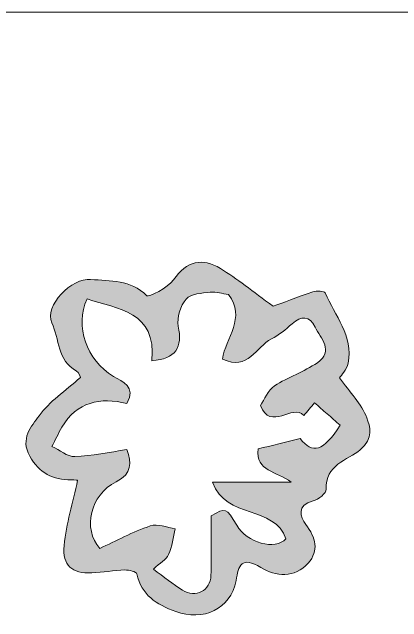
# Model space of a CAD drawing. Header units: inches. Extents: x 2.8 to 15.2, y 2.3 to 21.7.
# Drawn here: x 11.834 to 12.658, y 20.454 to 21.743 of the extents above; entities that cross this region are included whole.
import ezdxf

# ---------------------------------------------------------------- set-up
doc = ezdxf.new("R2010")
doc.units = ezdxf.units.IN
doc.header["$MEASUREMENT"] = 0
doc.layers.add('Layer 1', color=7, linetype='Continuous')

# ---------------------------------------------------------------- blocks, each defined once
blk = doc.blocks.new('block 2')
at = {"layer": 'Layer 1', "lineweight": 0}
blk.add_open_spline([(2.7778, 21.7431), (6.9259, 21.7431), (11.0741, 21.7431), (15.2222, 21.7431), (15.2222, 15.2477), (15.2222, 8.7523), (15.2222, 2.2569), (11.0741, 2.2569), (6.9259, 2.2569), (2.7778, 2.2569), (2.7778, 8.7523), (2.7778, 15.2477), (2.7778, 21.7431)], degree=3, knots=[0, 0, 0, 0, 1, 1, 1, 2, 2, 2, 3, 3, 3, 4, 4, 4, 4], dxfattribs=at)
blk = doc.blocks.new('block 31')
at = {"layer": 'Layer 1', "lineweight": 0}
blk.add_open_spline([(12.3858, 21.1211), (12.3416, 21.153), (12.3095, 21.1798), (12.2742, 21.2011), (12.2358, 21.2242), (12.203, 21.2175), (12.175, 21.1773), (12.163, 21.1601), (12.1225, 21.1394), (12.1185, 21.1434), (12.0842, 21.1783), (12.0414, 21.1739), (11.9998, 21.178), (11.9598, 21.1819), (11.9012, 21.1215), (11.9178, 21.0864), (11.9341, 21.0522), (11.9288, 21.0061), (11.97, 20.9842), (11.9758, 20.981), (11.978, 20.971), (11.9782, 20.9707), (11.9459, 20.9417), (11.9126, 20.9198), (11.8907, 20.8896), (11.8747, 20.8674), (11.8502, 20.8416), (11.8711, 20.8044), (11.8915, 20.768), (11.9198, 20.754), (11.9587, 20.7542), (11.9666, 20.7542), (11.9744, 20.7532), (11.9723, 20.7533), (11.962, 20.706), (11.9482, 20.6612), (11.9437, 20.6154), (11.9396, 20.5727), (11.9603, 20.5557), (12.0023, 20.5574), (12.0256, 20.5583), (12.0487, 20.5627), (12.072, 20.5635), (12.0808, 20.5638), (12.0966, 20.5598), (12.0977, 20.5552), (12.108, 20.5098), (12.1374, 20.4913), (12.1801, 20.4755), (12.2363, 20.4546), (12.2968, 20.4803), (12.3071, 20.5409), (12.3125, 20.5727), (12.3183, 20.5941), (12.3598, 20.5684), (12.3903, 20.5495), (12.4311, 20.5456), (12.4597, 20.5781), (12.4832, 20.6047), (12.4755, 20.6316), (12.4548, 20.6597), (12.4431, 20.6757), (12.434, 20.7012), (12.4703, 20.7096), (12.4812, 20.7122), (12.4983, 20.7263), (12.4978, 20.7341), (12.4945, 20.7857), (12.5435, 20.7959), (12.5696, 20.8173), (12.5994, 20.8419), (12.59, 20.8674), (12.5834, 20.8852), (12.5724, 20.9148), (12.5477, 20.9393), (12.526, 20.9697), (12.5291, 20.9748), (12.5416, 20.987), (12.5443, 21.001), (12.555, 21.0585), (12.516, 21.1014), (12.4956, 21.1496), (12.4941, 21.1534), (12.4776, 21.154), (12.4696, 21.1514), (12.4365, 21.1405), (12.4041, 21.1278), (12.3858, 21.1211)], degree=3, knots=[0, 0, 0, 0, 1, 1, 1, 2, 2, 2, 3, 3, 3, 4, 4, 4, 5, 5, 5, 6, 6, 6, 7, 7, 7, 8, 8, 8, 9, 9, 9, 10, 10, 10, 11, 11, 11, 12, 12, 12, 13, 13, 13, 14, 14, 14, 15, 15, 15, 16, 16, 16, 17, 17, 17, 18, 18, 18, 19, 19, 19, 20, 20, 20, 21, 21, 21, 22, 22, 22, 23, 23, 23, 24, 24, 24, 25, 25, 25, 26, 26, 26, 27, 27, 27, 28, 28, 28, 29, 29, 29, 29], dxfattribs=at)
blk = doc.blocks.new('block 120')
at = {"layer": 'Layer 1', "lineweight": 0}
blk.add_open_spline([(12.3858, 21.1211), (12.4041, 21.1278), (12.4365, 21.1405), (12.4696, 21.1514), (12.4776, 21.154), (12.4941, 21.1534), (12.4956, 21.1496), (12.516, 21.1014), (12.555, 21.0585), (12.5443, 21.001), (12.5416, 20.987), (12.5291, 20.9748), (12.526, 20.9697), (12.5477, 20.9393), (12.5724, 20.9148), (12.5834, 20.8852), (12.59, 20.8674), (12.5994, 20.8419), (12.5696, 20.8173), (12.5435, 20.7959), (12.4945, 20.7857), (12.4978, 20.7341), (12.4983, 20.7263), (12.4812, 20.7122), (12.4703, 20.7096), (12.434, 20.7012), (12.4431, 20.6757), (12.4548, 20.6597), (12.4755, 20.6316), (12.4832, 20.6047), (12.4597, 20.5781), (12.4311, 20.5456), (12.3903, 20.5495), (12.3598, 20.5684), (12.3183, 20.5941), (12.3125, 20.5727), (12.3071, 20.5409), (12.2968, 20.4803), (12.2363, 20.4546), (12.1801, 20.4755), (12.1374, 20.4913), (12.108, 20.5098), (12.0977, 20.5552), (12.0966, 20.5598), (12.0808, 20.5638), (12.072, 20.5635), (12.0487, 20.5627), (12.0256, 20.5583), (12.0023, 20.5574), (11.9603, 20.5557), (11.9396, 20.5727), (11.9437, 20.6154), (11.9482, 20.6612), (11.962, 20.706), (11.9723, 20.7533), (11.9744, 20.7532), (11.9666, 20.7542), (11.9587, 20.7542), (11.9198, 20.754), (11.8915, 20.768), (11.8711, 20.8044), (11.8502, 20.8416), (11.8747, 20.8674), (11.8907, 20.8896), (11.9126, 20.9198), (11.9459, 20.9417), (11.9782, 20.9707), (11.978, 20.971), (11.9758, 20.981), (11.97, 20.9842), (11.9288, 21.0061), (11.9341, 21.0522), (11.9178, 21.0864), (11.9012, 21.1215), (11.9598, 21.1819), (11.9998, 21.178), (12.0414, 21.1739), (12.0842, 21.1783), (12.1185, 21.1434), (12.1225, 21.1394), (12.163, 21.1601), (12.175, 21.1773), (12.203, 21.2175), (12.2358, 21.2242), (12.2742, 21.2011), (12.3095, 21.1798), (12.3416, 21.153), (12.3858, 21.1211)], degree=3, knots=[0, 0, 0, 0, 1, 1, 1, 2, 2, 2, 3, 3, 3, 4, 4, 4, 5, 5, 5, 6, 6, 6, 7, 7, 7, 8, 8, 8, 9, 9, 9, 10, 10, 10, 11, 11, 11, 12, 12, 12, 13, 13, 13, 14, 14, 14, 15, 15, 15, 16, 16, 16, 17, 17, 17, 18, 18, 18, 19, 19, 19, 20, 20, 20, 21, 21, 21, 22, 22, 22, 23, 23, 23, 24, 24, 24, 25, 25, 25, 26, 26, 26, 27, 27, 27, 28, 28, 28, 29, 29, 29, 29], dxfattribs=at)
blk = doc.blocks.new('block 121')
at = {"layer": 'Layer 1', "lineweight": 0}
blk.add_open_spline([(12.129, 21.006), (12.1396, 21.1117), (12.0566, 21.1141), (11.9921, 21.137), (11.966, 21.0787), (11.9908, 21.0075), (12.0482, 20.9724), (12.0672, 20.9608), (12.096, 20.9527), (12.0766, 20.9154), (12.0199, 20.9295), (11.9708, 20.9193), (11.9391, 20.8654), (11.9314, 20.8522), (11.925, 20.8383), (11.918, 20.8247), (11.9341, 20.8171), (11.9505, 20.8029), (11.9664, 20.8033), (12.0029, 20.8044), (12.0392, 20.8126), (12.0764, 20.818), (12.0856, 20.7897), (12.0885, 20.7681), (12.0536, 20.7501), (11.9986, 20.7217), (11.9825, 20.6511), (12.0191, 20.6091), (12.0539, 20.6251), (12.0888, 20.6441), (12.1259, 20.6567), (12.141, 20.6619), (12.1609, 20.6532), (12.1787, 20.6508), (12.1742, 20.6325), (12.172, 20.6131), (12.1644, 20.5961), (12.1597, 20.5855), (12.1468, 20.5787), (12.1324, 20.5654), (12.1552, 20.5487), (12.1736, 20.5332), (12.1938, 20.5208), (12.222, 20.5033), (12.253, 20.5194), (12.2542, 20.5523), (12.2556, 20.5928), (12.2545, 20.6334), (12.2545, 20.6778), (12.2857, 20.6959), (12.2863, 20.6958), (12.3085, 20.658), (12.3306, 20.6204), (12.3904, 20.6046), (12.4126, 20.6294), (12.3886, 20.7008), (12.2863, 20.6695), (12.2575, 20.7491), (12.3152, 20.7491), (12.3663, 20.7491), (12.4236, 20.7491), (12.3933, 20.7729), (12.3484, 20.7718), (12.3537, 20.8195), (12.3835, 20.8268), (12.4116, 20.8336), (12.4428, 20.8412), (12.4689, 20.8081), (12.4918, 20.8139), (12.5275, 20.8696), (12.5182, 20.8777), (12.5088, 20.8857), (12.4995, 20.8938), (12.4907, 20.9014), (12.482, 20.9092), (12.4732, 20.9169), (12.4656, 20.9079), (12.4579, 20.8989), (12.4505, 20.8901), (12.4267, 20.9164), (12.3806, 20.8557), (12.3586, 20.9115), (12.3675, 20.9244), (12.3746, 20.9435), (12.3884, 20.9527), (12.4169, 20.9716), (12.451, 20.9823), (12.4791, 21.0018), (12.5147, 21.0265), (12.4863, 21.0532), (12.4742, 21.0773), (12.4621, 21.1012), (12.4451, 21.1012), (12.4255, 21.084), (12.412, 21.0722), (12.3977, 21.0602), (12.3819, 21.0522), (12.3496, 21.0359), (12.3331, 20.9832), (12.2784, 21.0095), (12.2848, 21.0538), (12.3295, 21.0971), (12.2911, 21.1458), (12.2785, 21.1478), (12.2653, 21.1525), (12.2528, 21.151), (12.2349, 21.149), (12.2115, 21.1477), (12.2016, 21.1363), (12.1896, 21.1225), (12.1815, 21.097), (12.1851, 21.0792), (12.1941, 21.034), (12.1803, 21.0097), (12.129, 21.006)], degree=3, knots=[0, 0, 0, 0, 1, 1, 1, 2, 2, 2, 3, 3, 3, 4, 4, 4, 5, 5, 5, 6, 6, 6, 7, 7, 7, 8, 8, 8, 9, 9, 9, 10, 10, 10, 11, 11, 11, 12, 12, 12, 13, 13, 13, 14, 14, 14, 15, 15, 15, 16, 16, 16, 17, 17, 17, 18, 18, 18, 19, 19, 19, 20, 20, 20, 21, 21, 21, 22, 22, 22, 23, 23, 23, 24, 24, 24, 25, 25, 25, 26, 26, 26, 27, 27, 27, 28, 28, 28, 29, 29, 29, 30, 30, 30, 31, 31, 31, 32, 32, 32, 33, 33, 33, 34, 34, 34, 35, 35, 35, 36, 36, 36, 37, 37, 37, 38, 38, 38, 38], dxfattribs=at)
blk = doc.blocks.new('block 122')
at = {"layer": 'Layer 1', "true_color": 0xffffff}
h = blk.add_hatch(color=7, dxfattribs=at)
h.dxf.hatch_style = 2
edge = h.paths.add_edge_path()
edge.add_spline(control_points=[(12.3858, 21.1211), (12.4041, 21.1278), (12.4365, 21.1405), (12.4696, 21.1514), (12.4776, 21.154), (12.4941, 21.1534), (12.4956, 21.1496), (12.516, 21.1014), (12.555, 21.0585), (12.5443, 21.001), (12.5416, 20.987), (12.5291, 20.9748), (12.526, 20.9697), (12.5477, 20.9393), (12.5724, 20.9148), (12.5834, 20.8852), (12.59, 20.8674), (12.5994, 20.8419), (12.5696, 20.8173), (12.5435, 20.7959), (12.4945, 20.7857), (12.4978, 20.7341), (12.4983, 20.7263), (12.4812, 20.7122), (12.4703, 20.7096), (12.434, 20.7012), (12.4431, 20.6757), (12.4548, 20.6597), (12.4755, 20.6316), (12.4832, 20.6047), (12.4597, 20.5781), (12.4311, 20.5456), (12.3903, 20.5495), (12.3598, 20.5684), (12.3183, 20.5941), (12.3125, 20.5727), (12.3071, 20.5409), (12.2968, 20.4803), (12.2363, 20.4546), (12.1801, 20.4755), (12.1374, 20.4913), (12.108, 20.5098), (12.0977, 20.5552), (12.0966, 20.5598), (12.0808, 20.5638), (12.072, 20.5635), (12.0487, 20.5627), (12.0256, 20.5583), (12.0023, 20.5574), (11.9603, 20.5557), (11.9396, 20.5727), (11.9437, 20.6154), (11.9482, 20.6612), (11.962, 20.706), (11.9723, 20.7533), (11.9744, 20.7532), (11.9666, 20.7542), (11.9587, 20.7542), (11.9198, 20.754), (11.8915, 20.768), (11.8711, 20.8044), (11.8502, 20.8416), (11.8747, 20.8674), (11.8907, 20.8896), (11.9126, 20.9198), (11.9459, 20.9417), (11.9782, 20.9707), (11.978, 20.971), (11.9758, 20.981), (11.97, 20.9842), (11.9288, 21.0061), (11.9341, 21.0522), (11.9178, 21.0864), (11.9012, 21.1215), (11.9598, 21.1819), (11.9998, 21.178), (12.0414, 21.1739), (12.0842, 21.1783), (12.1185, 21.1434), (12.1225, 21.1394), (12.163, 21.1601), (12.175, 21.1773), (12.203, 21.2175), (12.2358, 21.2242), (12.2742, 21.2011), (12.3095, 21.1798), (12.3416, 21.153), (12.3858, 21.1211)], knot_values=[0, 0, 0, 0, 1, 1, 1, 2, 2, 2, 3, 3, 3, 4, 4, 4, 5, 5, 5, 6, 6, 6, 7, 7, 7, 8, 8, 8, 9, 9, 9, 10, 10, 10, 11, 11, 11, 12, 12, 12, 13, 13, 13, 14, 14, 14, 15, 15, 15, 16, 16, 16, 17, 17, 17, 18, 18, 18, 19, 19, 19, 20, 20, 20, 21, 21, 21, 22, 22, 22, 23, 23, 23, 24, 24, 24, 25, 25, 25, 26, 26, 26, 27, 27, 27, 28, 28, 28, 29, 29, 29, 29], degree=3, periodic=1)
edge = h.paths.add_edge_path()
edge.add_spline(control_points=[(12.129, 21.006), (12.1396, 21.1117), (12.0566, 21.1141), (11.9921, 21.137), (11.966, 21.0787), (11.9908, 21.0075), (12.0482, 20.9724), (12.0672, 20.9608), (12.096, 20.9527), (12.0766, 20.9154), (12.0199, 20.9295), (11.9708, 20.9193), (11.9391, 20.8654), (11.9314, 20.8522), (11.925, 20.8383), (11.918, 20.8247), (11.9341, 20.8171), (11.9505, 20.8029), (11.9664, 20.8033), (12.0029, 20.8044), (12.0392, 20.8126), (12.0764, 20.818), (12.0856, 20.7897), (12.0885, 20.7681), (12.0536, 20.7501), (11.9986, 20.7217), (11.9825, 20.6511), (12.0191, 20.6091), (12.0539, 20.6251), (12.0888, 20.6441), (12.1259, 20.6567), (12.141, 20.6619), (12.1609, 20.6532), (12.1787, 20.6508), (12.1742, 20.6325), (12.172, 20.6131), (12.1644, 20.5961), (12.1597, 20.5855), (12.1468, 20.5787), (12.1324, 20.5654), (12.1552, 20.5487), (12.1736, 20.5332), (12.1938, 20.5208), (12.222, 20.5033), (12.253, 20.5194), (12.2542, 20.5523), (12.2556, 20.5928), (12.2545, 20.6334), (12.2545, 20.6778), (12.2857, 20.6959), (12.2863, 20.6958), (12.3085, 20.658), (12.3306, 20.6204), (12.3904, 20.6046), (12.4126, 20.6294), (12.3886, 20.7008), (12.2863, 20.6695), (12.2575, 20.7491), (12.3152, 20.7491), (12.3663, 20.7491), (12.4236, 20.7491), (12.3933, 20.7729), (12.3484, 20.7718), (12.3537, 20.8195), (12.3835, 20.8268), (12.4116, 20.8336), (12.4428, 20.8412), (12.4689, 20.8081), (12.4918, 20.8139), (12.5275, 20.8696), (12.5182, 20.8777), (12.5088, 20.8857), (12.4995, 20.8938), (12.4907, 20.9014), (12.482, 20.9092), (12.4732, 20.9169), (12.4656, 20.9079), (12.4579, 20.8989), (12.4505, 20.8901), (12.4267, 20.9164), (12.3806, 20.8557), (12.3586, 20.9115), (12.3675, 20.9244), (12.3746, 20.9435), (12.3884, 20.9527), (12.4169, 20.9716), (12.451, 20.9823), (12.4791, 21.0018), (12.5147, 21.0265), (12.4863, 21.0532), (12.4742, 21.0773), (12.4621, 21.1012), (12.4451, 21.1012), (12.4255, 21.084), (12.412, 21.0722), (12.3977, 21.0602), (12.3819, 21.0522), (12.3496, 21.0359), (12.3331, 20.9832), (12.2784, 21.0095), (12.2848, 21.0538), (12.3295, 21.0971), (12.2911, 21.1458), (12.2785, 21.1478), (12.2653, 21.1525), (12.2528, 21.151), (12.2349, 21.149), (12.2115, 21.1477), (12.2016, 21.1363), (12.1896, 21.1225), (12.1815, 21.097), (12.1851, 21.0792), (12.1941, 21.034), (12.1803, 21.0097), (12.129, 21.006)], knot_values=[0, 0, 0, 0, 1, 1, 1, 2, 2, 2, 3, 3, 3, 4, 4, 4, 5, 5, 5, 6, 6, 6, 7, 7, 7, 8, 8, 8, 9, 9, 9, 10, 10, 10, 11, 11, 11, 12, 12, 12, 13, 13, 13, 14, 14, 14, 15, 15, 15, 16, 16, 16, 17, 17, 17, 18, 18, 18, 19, 19, 19, 20, 20, 20, 21, 21, 21, 22, 22, 22, 23, 23, 23, 24, 24, 24, 25, 25, 25, 26, 26, 26, 27, 27, 27, 28, 28, 28, 29, 29, 29, 30, 30, 30, 31, 31, 31, 32, 32, 32, 33, 33, 33, 34, 34, 34, 35, 35, 35, 36, 36, 36, 37, 37, 37, 38, 38, 38, 38], degree=3, periodic=1)
at = {"layer": 'Layer 1', "lineweight": 0}
for points, knots in [([(12.3858, 21.1211), (12.4041, 21.1278), (12.4365, 21.1405), (12.4696, 21.1514), (12.4776, 21.154), (12.4941, 21.1534), (12.4956, 21.1496), (12.516, 21.1014), (12.555, 21.0585), (12.5443, 21.001), (12.5416, 20.987), (12.5291, 20.9748), (12.526, 20.9697), (12.5477, 20.9393), (12.5724, 20.9148), (12.5834, 20.8852), (12.59, 20.8674), (12.5994, 20.8419), (12.5696, 20.8173), (12.5435, 20.7959), (12.4945, 20.7857), (12.4978, 20.7341), (12.4983, 20.7263), (12.4812, 20.7122), (12.4703, 20.7096), (12.434, 20.7012), (12.4431, 20.6757), (12.4548, 20.6597), (12.4755, 20.6316), (12.4832, 20.6047), (12.4597, 20.5781), (12.4311, 20.5456), (12.3903, 20.5495), (12.3598, 20.5684), (12.3183, 20.5941), (12.3125, 20.5727), (12.3071, 20.5409), (12.2968, 20.4803), (12.2363, 20.4546), (12.1801, 20.4755), (12.1374, 20.4913), (12.108, 20.5098), (12.0977, 20.5552), (12.0966, 20.5598), (12.0808, 20.5638), (12.072, 20.5635), (12.0487, 20.5627), (12.0256, 20.5583), (12.0023, 20.5574), (11.9603, 20.5557), (11.9396, 20.5727), (11.9437, 20.6154), (11.9482, 20.6612), (11.962, 20.706), (11.9723, 20.7533), (11.9744, 20.7532), (11.9666, 20.7542), (11.9587, 20.7542), (11.9198, 20.754), (11.8915, 20.768), (11.8711, 20.8044), (11.8502, 20.8416), (11.8747, 20.8674), (11.8907, 20.8896), (11.9126, 20.9198), (11.9459, 20.9417), (11.9782, 20.9707), (11.978, 20.971), (11.9758, 20.981), (11.97, 20.9842), (11.9288, 21.0061), (11.9341, 21.0522), (11.9178, 21.0864), (11.9012, 21.1215), (11.9598, 21.1819), (11.9998, 21.178), (12.0414, 21.1739), (12.0842, 21.1783), (12.1185, 21.1434), (12.1225, 21.1394), (12.163, 21.1601), (12.175, 21.1773), (12.203, 21.2175), (12.2358, 21.2242), (12.2742, 21.2011), (12.3095, 21.1798), (12.3416, 21.153), (12.3858, 21.1211)], [0, 0, 0, 0, 1, 1, 1, 2, 2, 2, 3, 3, 3, 4, 4, 4, 5, 5, 5, 6, 6, 6, 7, 7, 7, 8, 8, 8, 9, 9, 9, 10, 10, 10, 11, 11, 11, 12, 12, 12, 13, 13, 13, 14, 14, 14, 15, 15, 15, 16, 16, 16, 17, 17, 17, 18, 18, 18, 19, 19, 19, 20, 20, 20, 21, 21, 21, 22, 22, 22, 23, 23, 23, 24, 24, 24, 25, 25, 25, 26, 26, 26, 27, 27, 27, 28, 28, 28, 29, 29, 29, 29]), ([(12.129, 21.006), (12.1396, 21.1117), (12.0566, 21.1141), (11.9921, 21.137), (11.966, 21.0787), (11.9908, 21.0075), (12.0482, 20.9724), (12.0672, 20.9608), (12.096, 20.9527), (12.0766, 20.9154), (12.0199, 20.9295), (11.9708, 20.9193), (11.9391, 20.8654), (11.9314, 20.8522), (11.925, 20.8383), (11.918, 20.8247), (11.9341, 20.8171), (11.9505, 20.8029), (11.9664, 20.8033), (12.0029, 20.8044), (12.0392, 20.8126), (12.0764, 20.818), (12.0856, 20.7897), (12.0885, 20.7681), (12.0536, 20.7501), (11.9986, 20.7217), (11.9825, 20.6511), (12.0191, 20.6091), (12.0539, 20.6251), (12.0888, 20.6441), (12.1259, 20.6567), (12.141, 20.6619), (12.1609, 20.6532), (12.1787, 20.6508), (12.1742, 20.6325), (12.172, 20.6131), (12.1644, 20.5961), (12.1597, 20.5855), (12.1468, 20.5787), (12.1324, 20.5654), (12.1552, 20.5487), (12.1736, 20.5332), (12.1938, 20.5208), (12.222, 20.5033), (12.253, 20.5194), (12.2542, 20.5523), (12.2556, 20.5928), (12.2545, 20.6334), (12.2545, 20.6778), (12.2857, 20.6959), (12.2863, 20.6958), (12.3085, 20.658), (12.3306, 20.6204), (12.3904, 20.6046), (12.4126, 20.6294), (12.3886, 20.7008), (12.2863, 20.6695), (12.2575, 20.7491), (12.3152, 20.7491), (12.3663, 20.7491), (12.4236, 20.7491), (12.3933, 20.7729), (12.3484, 20.7718), (12.3537, 20.8195), (12.3835, 20.8268), (12.4116, 20.8336), (12.4428, 20.8412), (12.4689, 20.8081), (12.4918, 20.8139), (12.5275, 20.8696), (12.5182, 20.8777), (12.5088, 20.8857), (12.4995, 20.8938), (12.4907, 20.9014), (12.482, 20.9092), (12.4732, 20.9169), (12.4656, 20.9079), (12.4579, 20.8989), (12.4505, 20.8901), (12.4267, 20.9164), (12.3806, 20.8557), (12.3586, 20.9115), (12.3675, 20.9244), (12.3746, 20.9435), (12.3884, 20.9527), (12.4169, 20.9716), (12.451, 20.9823), (12.4791, 21.0018), (12.5147, 21.0265), (12.4863, 21.0532), (12.4742, 21.0773), (12.4621, 21.1012), (12.4451, 21.1012), (12.4255, 21.084), (12.412, 21.0722), (12.3977, 21.0602), (12.3819, 21.0522), (12.3496, 21.0359), (12.3331, 20.9832), (12.2784, 21.0095), (12.2848, 21.0538), (12.3295, 21.0971), (12.2911, 21.1458), (12.2785, 21.1478), (12.2653, 21.1525), (12.2528, 21.151), (12.2349, 21.149), (12.2115, 21.1477), (12.2016, 21.1363), (12.1896, 21.1225), (12.1815, 21.097), (12.1851, 21.0792), (12.1941, 21.034), (12.1803, 21.0097), (12.129, 21.006)], [0, 0, 0, 0, 1, 1, 1, 2, 2, 2, 3, 3, 3, 4, 4, 4, 5, 5, 5, 6, 6, 6, 7, 7, 7, 8, 8, 8, 9, 9, 9, 10, 10, 10, 11, 11, 11, 12, 12, 12, 13, 13, 13, 14, 14, 14, 15, 15, 15, 16, 16, 16, 17, 17, 17, 18, 18, 18, 19, 19, 19, 20, 20, 20, 21, 21, 21, 22, 22, 22, 23, 23, 23, 24, 24, 24, 25, 25, 25, 26, 26, 26, 27, 27, 27, 28, 28, 28, 29, 29, 29, 30, 30, 30, 31, 31, 31, 32, 32, 32, 33, 33, 33, 34, 34, 34, 35, 35, 35, 36, 36, 36, 37, 37, 37, 38, 38, 38, 38])]:
    blk.add_open_spline(points, degree=3, knots=knots, dxfattribs=at)
blk = doc.blocks.new('block 170')
at = {"layer": 'Layer 1', "lineweight": 0}
blk.add_open_spline([(12.129, 21.006), (12.1803, 21.0097), (12.1941, 21.034), (12.1851, 21.0792), (12.1815, 21.097), (12.1896, 21.1225), (12.2016, 21.1363), (12.2115, 21.1477), (12.2349, 21.149), (12.2528, 21.151), (12.2653, 21.1525), (12.2785, 21.1478), (12.2911, 21.1458), (12.3295, 21.0971), (12.2848, 21.0538), (12.2784, 21.0095), (12.3331, 20.9832), (12.3496, 21.0359), (12.3819, 21.0522), (12.3977, 21.0602), (12.412, 21.0722), (12.4255, 21.084), (12.4451, 21.1012), (12.4621, 21.1012), (12.4742, 21.0773), (12.4863, 21.0532), (12.5147, 21.0265), (12.4791, 21.0018), (12.451, 20.9823), (12.4169, 20.9716), (12.3884, 20.9527), (12.3746, 20.9435), (12.3675, 20.9244), (12.3586, 20.9115), (12.3806, 20.8557), (12.4267, 20.9164), (12.4505, 20.8901), (12.4579, 20.8989), (12.4656, 20.9079), (12.4732, 20.9169), (12.482, 20.9092), (12.4907, 20.9014), (12.4995, 20.8938), (12.5088, 20.8857), (12.5182, 20.8777), (12.5275, 20.8696), (12.4918, 20.8139), (12.4689, 20.8081), (12.4428, 20.8412), (12.4116, 20.8336), (12.3835, 20.8268), (12.3537, 20.8195), (12.3484, 20.7718), (12.3933, 20.7729), (12.4236, 20.7491), (12.3663, 20.7491), (12.3152, 20.7491), (12.2575, 20.7491), (12.2863, 20.6695), (12.3886, 20.7008), (12.4126, 20.6294), (12.3904, 20.6046), (12.3306, 20.6204), (12.3085, 20.658), (12.2863, 20.6958), (12.2857, 20.6959), (12.2545, 20.6778), (12.2545, 20.6334), (12.2556, 20.5928), (12.2542, 20.5523), (12.253, 20.5194), (12.222, 20.5033), (12.1938, 20.5208), (12.1736, 20.5332), (12.1552, 20.5487), (12.1324, 20.5654), (12.1468, 20.5787), (12.1597, 20.5855), (12.1644, 20.5961), (12.172, 20.6131), (12.1742, 20.6325), (12.1787, 20.6508), (12.1609, 20.6532), (12.141, 20.6619), (12.1259, 20.6567), (12.0888, 20.6441), (12.0539, 20.6251), (12.0191, 20.6091), (11.9825, 20.6511), (11.9986, 20.7217), (12.0536, 20.7501), (12.0885, 20.7681), (12.0856, 20.7897), (12.0764, 20.818), (12.0392, 20.8126), (12.0029, 20.8044), (11.9664, 20.8033), (11.9505, 20.8029), (11.9341, 20.8171), (11.918, 20.8247), (11.925, 20.8383), (11.9314, 20.8522), (11.9391, 20.8654), (11.9708, 20.9193), (12.0199, 20.9295), (12.0766, 20.9154), (12.096, 20.9527), (12.0672, 20.9608), (12.0482, 20.9724), (11.9908, 21.0075), (11.966, 21.0787), (11.9921, 21.137), (12.0566, 21.1141), (12.1396, 21.1117), (12.129, 21.006)], degree=3, knots=[0, 0, 0, 0, 1, 1, 1, 2, 2, 2, 3, 3, 3, 4, 4, 4, 5, 5, 5, 6, 6, 6, 7, 7, 7, 8, 8, 8, 9, 9, 9, 10, 10, 10, 11, 11, 11, 12, 12, 12, 13, 13, 13, 14, 14, 14, 15, 15, 15, 16, 16, 16, 17, 17, 17, 18, 18, 18, 19, 19, 19, 20, 20, 20, 21, 21, 21, 22, 22, 22, 23, 23, 23, 24, 24, 24, 25, 25, 25, 26, 26, 26, 27, 27, 27, 28, 28, 28, 29, 29, 29, 30, 30, 30, 31, 31, 31, 32, 32, 32, 33, 33, 33, 34, 34, 34, 35, 35, 35, 36, 36, 36, 37, 37, 37, 38, 38, 38, 38], dxfattribs=at)

msp = doc.modelspace()

# ---------------------------------------------------------------- block references
at = {"layer": 'Layer 1'}
for name in ['block 2', 'block 31', 'block 120', 'block 122', 'block 121', 'block 170']:
    msp.add_blockref(name, (0, 0), dxfattribs=at)

doc.saveas('drawing.dxf')
